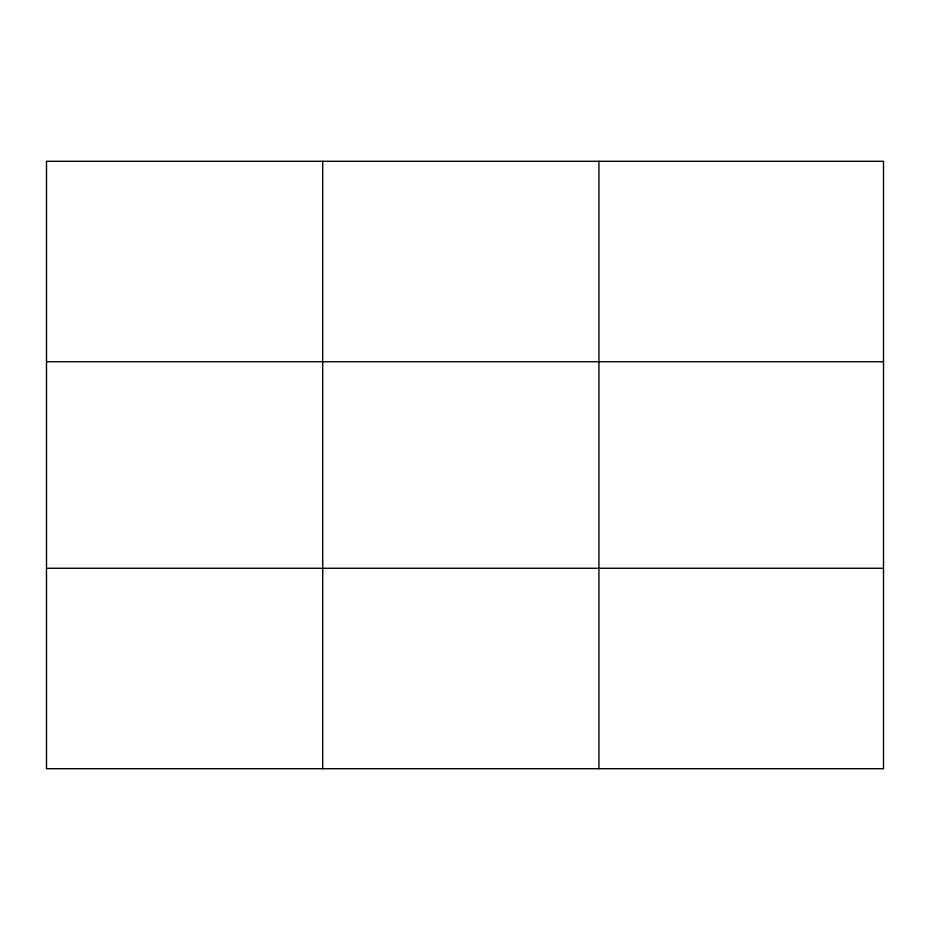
<?xml version="1.0" encoding="UTF-8"?>
<svg xmlns="http://www.w3.org/2000/svg" width="930" height="930" viewBox="0 0 930 930"><rect width="100%" height="100%" fill="white"/><g stroke="black" fill="none" stroke-linecap="round" stroke-linejoin="round"><path stroke-width="1.4" d="M322.71 161.285L322.71 768.715M598.92 161.285L598.92 768.715M46.5 361.735L883.5 361.735M46.5 568.265L883.5 568.265M883.5 668.484L883.5 768.715L46.5 768.715L46.5 161.285L883.5 161.285L883.5 668.484"/></g></svg>
